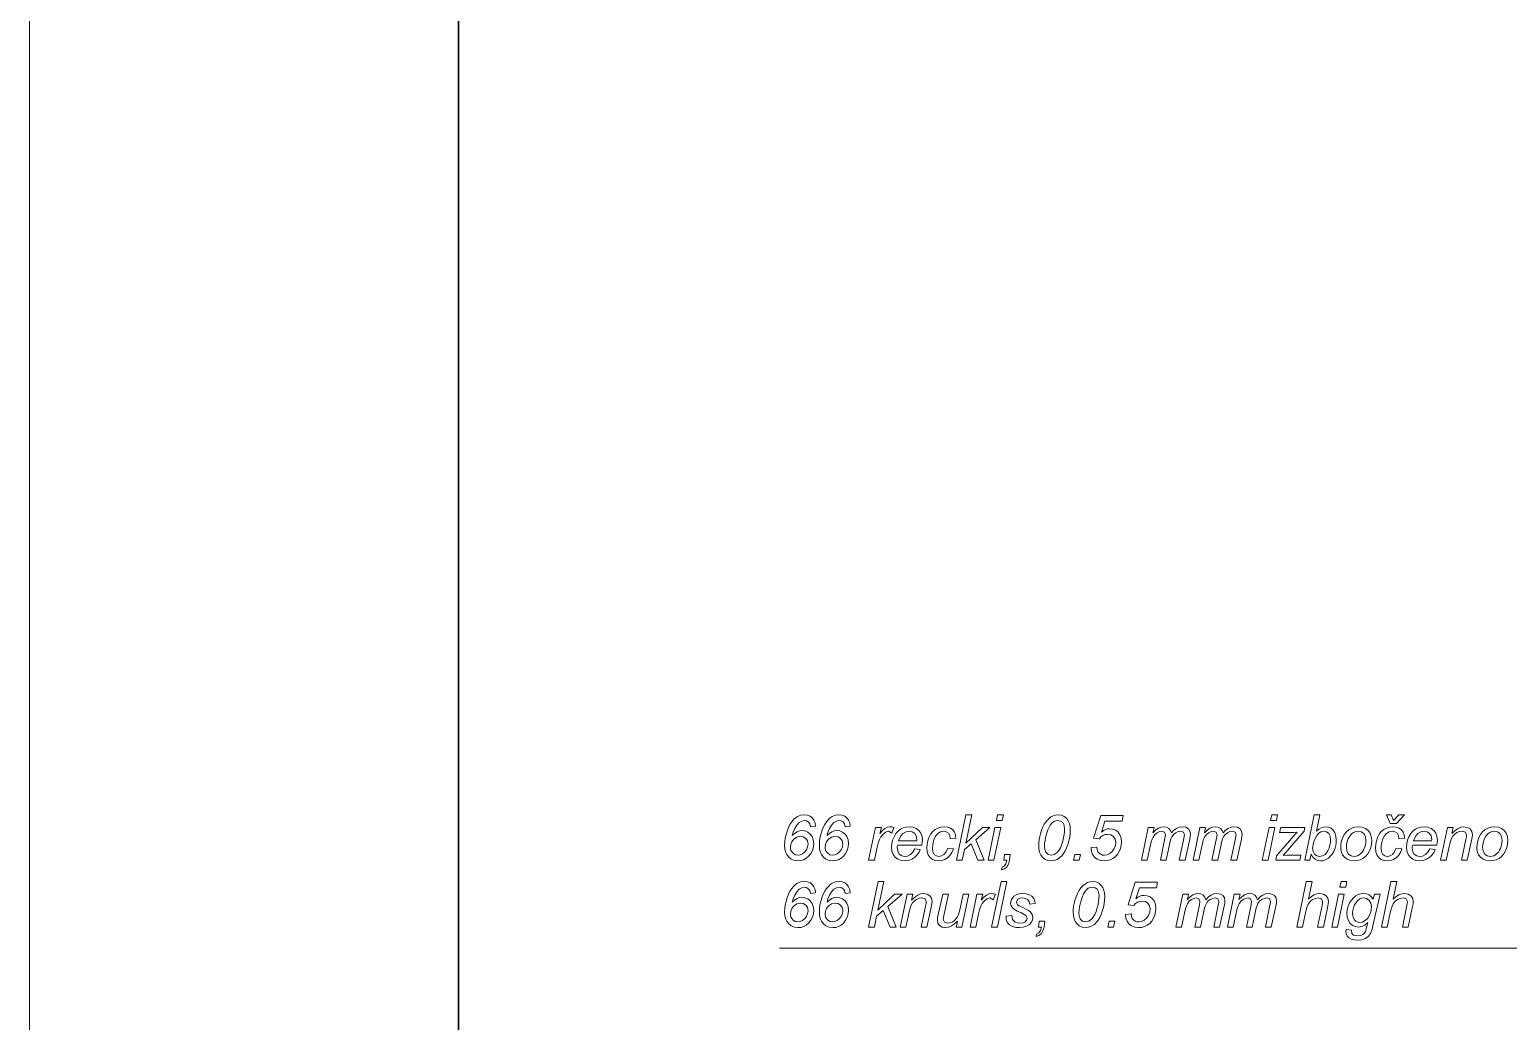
# Model space of a CAD drawing. Extents: x 0 to 420, y 0 to 594.
# Drawn here: x 0 to 97.6, y 67.4 to 132.9 of the extents above; entities that cross this region are included whole.
import ezdxf

# ---------------------------------------------------------------- set-up
doc = ezdxf.new("R2010")
doc.units = 0

msp = doc.modelspace()

# ---------------------------------------------------------------- linework, layer by layer
at = {"lineweight": 13}
msp.add_line((0, 594), (0, 0), dxfattribs=at)
at = {"color": 3, "lineweight": 30}
msp.add_line((28.291, 586.929), (28.291, 7.07), dxfattribs=at)
at = {"lineweight": 13}
msp.add_lwpolyline([(120.404, 87.014), (104.272, 72.274), (49.483, 72.274)], dxfattribs=at)
for points in [[(50.319, 79.705), (50.476, 79.848), (50.632, 79.949), (50.787, 80.01), (50.94, 80.031), (51.156, 80.006), (51.346, 79.93), (51.509, 79.803), (51.634, 79.634), (51.708, 79.429), (51.733, 79.19), (51.713, 78.95), (51.65, 78.728), (51.545, 78.523), (51.399, 78.337), (51.246, 78.203), (51.078, 78.107), (50.895, 78.05), (50.696, 78.031), (50.459, 78.061), (50.249, 78.151), (50.068, 78.302), (49.958, 78.452), (49.88, 78.631), (49.832, 78.839), (49.817, 79.075), (49.827, 79.302), (49.857, 79.532), (49.907, 79.766), (49.978, 80.003), (50.066, 80.234), (50.168, 80.437), (50.283, 80.61), (50.407, 80.755), (50.536, 80.872), (50.67, 80.961), (50.888, 81.045), (51.132, 81.072), (51.325, 81.051), (51.493, 80.986), (51.636, 80.878), (51.748, 80.73), (51.822, 80.545), (51.858, 80.322), (51.517, 80.281), (51.468, 80.47), (51.378, 80.599), (51.256, 80.673), (51.11, 80.697), (50.943, 80.664), (50.775, 80.564), (50.619, 80.399), (50.486, 80.17), (50.383, 79.924)], [(52.611, 79.705), (52.768, 79.848), (52.924, 79.949), (53.078, 80.01), (53.231, 80.031), (53.448, 80.006), (53.637, 79.93), (53.8, 79.803), (53.925, 79.634), (54, 79.429), (54.025, 79.19), (54.004, 78.95), (53.941, 78.728), (53.837, 78.523), (53.69, 78.337), (53.538, 78.203), (53.37, 78.107), (53.186, 78.05), (52.987, 78.031), (52.75, 78.061), (52.541, 78.151), (52.36, 78.302), (52.25, 78.452), (52.171, 78.631), (52.124, 78.839), (52.108, 79.075), (52.118, 79.302), (52.149, 79.532), (52.199, 79.766), (52.269, 80.003), (52.358, 80.234), (52.46, 80.437), (52.575, 80.61), (52.699, 80.755), (52.828, 80.872), (52.962, 80.961), (53.179, 81.045), (53.424, 81.072), (53.617, 81.051), (53.785, 80.986), (53.928, 80.878), (54.039, 80.73), (54.114, 80.545), (54.15, 80.322), (53.808, 80.281), (53.759, 80.47), (53.67, 80.599), (53.548, 80.673), (53.401, 80.697), (53.235, 80.664), (53.067, 80.564), (52.911, 80.399), (52.777, 80.17), (52.675, 79.924)], [(61.156, 78.072), (61.777, 81.072), (62.159, 81.072), (61.77, 79.193), (62.864, 80.239), (63.364, 80.239), (62.42, 79.423), (62.974, 78.072), (62.572, 78.072), (62.123, 79.166), (61.685, 78.785), (61.537, 78.072)], [(63.786, 80.697), (63.864, 81.072), (64.246, 81.072), (64.168, 80.697)], [(66.579, 79.059), (66.586, 79.249), (66.608, 79.44), (66.643, 79.633), (66.693, 79.827), (66.772, 80.07), (66.857, 80.278), (66.947, 80.451), (67.09, 80.659), (67.237, 80.817), (67.386, 80.931), (67.532, 81.011), (67.685, 81.057), (67.855, 81.072), (68.072, 81.044), (68.264, 80.96), (68.431, 80.819), (68.532, 80.678), (68.605, 80.508), (68.648, 80.311), (68.662, 80.085), (68.652, 79.839), (68.622, 79.594), (68.572, 79.35), (68.502, 79.108), (68.421, 78.89), (68.327, 78.695), (68.222, 78.523), (68.105, 78.374), (67.976, 78.248), (67.795, 78.127), (67.598, 78.055), (67.385, 78.031), (67.171, 78.06), (66.98, 78.148), (66.813, 78.294), (66.71, 78.44), (66.637, 78.617), (66.594, 78.823)], [(70.039, 78.906), (70.416, 78.947), (70.412, 78.867), (70.481, 78.641), (70.561, 78.54), (70.667, 78.466), (70.788, 78.421), (70.915, 78.406), (71.088, 78.434), (71.264, 78.517), (71.425, 78.653), (71.552, 78.84), (71.635, 79.052), (71.662, 79.262), (71.625, 79.474), (71.514, 79.639), (71.343, 79.745), (71.125, 79.781), (70.968, 79.764), (70.82, 79.713), (70.688, 79.624), (70.582, 79.489), (70.204, 79.531), (70.674, 81.031), (72.147, 81.031), (72.075, 80.656), (70.947, 80.656), (70.722, 79.938), (70.85, 80.034), (70.982, 80.101), (71.117, 80.142), (71.256, 80.156), (71.47, 80.13), (71.658, 80.053), (71.818, 79.925), (71.94, 79.752), (72.013, 79.542), (72.037, 79.293), (72.021, 79.065), (71.97, 78.849), (71.885, 78.645), (71.771, 78.463), (71.632, 78.311), (71.467, 78.19), (71.286, 78.102), (71.094, 78.049), (70.894, 78.031), (70.65, 78.059), (70.436, 78.143), (70.262, 78.277), (70.137, 78.452), (70.062, 78.649), (70.037, 78.847)], [(81.879, 80.697), (81.957, 81.072), (82.338, 81.072), (82.26, 80.697)], [(84.13, 78.072), (84.755, 81.072), (85.136, 81.072), (84.897, 79.996), (85.063, 80.13), (85.213, 80.217), (85.358, 80.265), (85.509, 80.281), (85.699, 80.256), (85.866, 80.181), (86.012, 80.056), (86.124, 79.883), (86.191, 79.665), (86.213, 79.401), (86.204, 79.216), (86.178, 79.042), (86.133, 78.878), (86.044, 78.66), (85.935, 78.48), (85.815, 78.335), (85.691, 78.222), (85.563, 78.138), (85.433, 78.078), (85.303, 78.043), (85.179, 78.031), (84.981, 78.058), (84.809, 78.141), (84.666, 78.28), (84.559, 78.477), (84.469, 78.072)], [(90.713, 81.072), (90.174, 80.489), (89.767, 80.489), (89.517, 81.072), (89.838, 81.072), (89.995, 80.695), (90.338, 81.072)], [(55.358, 78.072), (55.817, 80.239), (56.199, 80.239), (56.095, 79.847), (56.27, 80.039), (56.434, 80.174), (56.596, 80.254), (56.761, 80.281), (56.883, 80.27), (57.031, 80.239), (56.881, 79.864), (56.671, 79.989), (56.473, 79.932), (56.266, 79.76), (56.165, 79.622), (56.074, 79.439), (55.993, 79.21), (55.922, 78.935), (55.74, 78.072)], [(58.405, 78.822), (58.763, 78.781), (58.688, 78.605), (58.567, 78.436), (58.402, 78.272), (58.202, 78.138), (57.977, 78.058), (57.729, 78.031), (57.495, 78.058), (57.281, 78.141), (57.102, 78.277), (56.971, 78.462), (56.891, 78.688), (56.864, 78.943), (56.883, 79.176), (56.939, 79.404), (57.032, 79.627), (57.154, 79.829), (57.298, 79.993), (57.465, 80.12), (57.647, 80.209), (57.838, 80.263), (58.04, 80.281), (58.285, 80.254), (58.496, 80.175), (58.67, 80.043), (58.801, 79.866), (58.88, 79.649), (58.906, 79.395), (58.898, 79.236), (58.875, 79.072), (57.281, 79.072), (57.239, 78.957), (57.275, 78.684), (57.382, 78.485), (57.541, 78.363), (57.731, 78.322), (57.924, 78.355), (58.113, 78.451), (58.28, 78.608)], [(60.573, 78.864), (60.948, 78.822), (60.843, 78.578), (60.713, 78.379), (60.557, 78.226), (60.38, 78.117), (60.188, 78.052), (59.981, 78.031), (59.763, 78.056), (59.574, 78.132), (59.415, 78.258), (59.294, 78.429), (59.222, 78.641), (59.198, 78.892), (59.213, 79.126), (59.261, 79.357), (59.34, 79.586), (59.448, 79.794), (59.583, 79.967), (59.746, 80.103), (59.931, 80.202), (60.132, 80.261), (60.351, 80.281), (60.569, 80.258), (60.755, 80.189), (60.909, 80.075), (61.023, 79.923), (61.091, 79.742), (61.114, 79.531), (60.739, 79.489), (60.708, 79.699), (60.619, 79.857), (60.483, 79.956), (60.31, 79.989), (60.101, 79.954), (59.923, 79.849), (59.776, 79.673), (59.666, 79.424), (59.614, 79.236), (59.583, 79.053), (59.573, 78.875), (59.602, 78.633), (59.692, 78.461), (59.825, 78.357), (59.986, 78.322), (60.157, 78.356), (60.321, 78.456), (60.464, 78.625)], [(63.239, 78.072), (63.691, 80.239), (64.072, 80.239), (63.621, 78.072)], [(66.954, 79.005), (66.977, 78.777), (67.044, 78.605), (67.196, 78.456), (67.407, 78.406), (67.607, 78.451), (67.789, 78.586), (67.905, 78.728), (68.007, 78.899), (68.092, 79.1), (68.162, 79.331), (68.217, 79.565), (68.256, 79.776), (68.28, 79.966), (68.287, 80.132), (68.257, 80.39), (68.166, 80.565), (68.026, 80.664), (67.847, 80.697), (67.708, 80.68), (67.578, 80.627), (67.455, 80.532), (67.338, 80.386), (67.26, 80.251), (67.187, 80.086), (67.119, 79.891), (67.056, 79.666), (67, 79.41), (66.965, 79.19)], [(73.355, 78.072), (73.806, 80.239), (74.187, 80.239), (74.112, 79.877), (74.305, 80.071), (74.476, 80.194), (74.643, 80.259), (74.823, 80.281), (75.007, 80.254), (75.157, 80.174), (75.268, 80.046), (75.334, 79.876), (75.501, 80.053), (75.677, 80.18), (75.862, 80.256), (76.057, 80.281), (76.292, 80.248), (76.459, 80.15), (76.56, 79.993), (76.593, 79.784), (76.581, 79.653), (76.544, 79.457), (76.237, 78.072), (75.855, 78.072), (76.153, 79.509), (76.182, 79.659), (76.192, 79.76), (76.127, 79.928), (75.944, 79.989), (75.783, 79.964), (75.62, 79.888), (75.474, 79.772), (75.364, 79.623), (75.306, 79.494), (75.253, 79.326), (75.205, 79.119), (74.987, 78.072), (74.605, 78.072), (74.909, 79.539), (74.942, 79.752), (74.877, 79.924), (74.71, 79.989), (74.555, 79.964), (74.392, 79.888), (74.241, 79.768), (74.12, 79.607), (74.055, 79.47), (73.998, 79.299), (73.949, 79.094), (73.737, 78.072)], [(76.76, 78.072), (77.211, 80.239), (77.591, 80.239), (77.517, 79.877), (77.709, 80.071), (77.881, 80.194), (78.048, 80.259), (78.228, 80.281), (78.412, 80.254), (78.562, 80.174), (78.673, 80.046), (78.739, 79.876), (78.906, 80.053), (79.082, 80.18), (79.267, 80.256), (79.462, 80.281), (79.697, 80.248), (79.864, 80.15), (79.965, 79.993), (79.998, 79.784), (79.986, 79.653), (79.949, 79.457), (79.642, 78.072), (79.26, 78.072), (79.558, 79.509), (79.587, 79.659), (79.597, 79.76), (79.532, 79.928), (79.349, 79.989), (79.188, 79.964), (79.025, 79.888), (78.879, 79.772), (78.769, 79.623), (78.711, 79.494), (78.658, 79.326), (78.61, 79.119), (78.392, 78.072), (78.01, 78.072), (78.314, 79.539), (78.347, 79.752), (78.282, 79.924), (78.115, 79.989), (77.959, 79.964), (77.797, 79.888), (77.645, 79.768), (77.525, 79.607), (77.46, 79.47), (77.403, 79.299), (77.354, 79.094), (77.142, 78.072)], [(81.332, 78.072), (81.784, 80.239), (82.164, 80.239), (81.713, 78.072)], [(82.213, 78.072), (82.272, 78.364), (83.405, 79.688), (83.522, 79.82), (83.631, 79.933), (83.408, 79.912), (83.259, 79.906), (82.463, 79.906), (82.547, 80.239), (84.13, 80.239), (84.082, 79.989), (82.999, 78.724), (82.876, 78.583), (82.703, 78.388), (82.943, 78.401), (83.093, 78.406), (83.88, 78.406), (83.797, 78.072)], [(86.505, 78.896), (86.52, 79.14), (86.564, 79.366), (86.638, 79.575), (86.742, 79.766), (86.876, 79.94), (87.041, 80.089), (87.23, 80.196), (87.443, 80.26), (87.68, 80.281), (87.923, 80.254), (88.132, 80.173), (88.308, 80.038), (88.441, 79.857), (88.52, 79.638), (88.547, 79.381), (88.53, 79.139), (88.48, 78.909), (88.396, 78.691), (88.282, 78.494), (88.14, 78.331), (87.969, 78.201), (87.781, 78.106), (87.587, 78.05), (87.386, 78.031), (87.145, 78.058), (86.928, 78.138), (86.747, 78.268), (86.614, 78.442), (86.532, 78.654)], [(90.172, 78.864), (90.547, 78.822), (90.442, 78.578), (90.312, 78.379), (90.156, 78.226), (89.979, 78.117), (89.787, 78.052), (89.58, 78.031), (89.362, 78.056), (89.173, 78.132), (89.014, 78.258), (88.893, 78.429), (88.821, 78.641), (88.797, 78.892), (88.812, 79.126), (88.86, 79.357), (88.938, 79.586), (89.047, 79.794), (89.182, 79.967), (89.345, 80.103), (89.53, 80.202), (89.731, 80.261), (89.95, 80.281), (90.168, 80.258), (90.354, 80.189), (90.508, 80.075), (90.622, 79.923), (90.69, 79.742), (90.713, 79.531), (90.338, 79.489), (90.307, 79.699), (90.218, 79.857), (90.082, 79.956), (89.909, 79.989), (89.7, 79.954), (89.522, 79.849), (89.375, 79.673), (89.265, 79.424), (89.213, 79.236), (89.182, 79.053), (89.172, 78.875), (89.201, 78.633), (89.291, 78.461), (89.424, 78.357), (89.585, 78.322), (89.756, 78.356), (89.92, 78.456), (90.063, 78.625)], [(92.379, 78.822), (92.737, 78.781), (92.662, 78.605), (92.541, 78.436), (92.376, 78.272), (92.175, 78.138), (91.951, 78.058), (91.703, 78.031), (91.469, 78.058), (91.255, 78.141), (91.075, 78.277), (90.945, 78.462), (90.865, 78.688), (90.838, 78.943), (90.857, 79.176), (90.913, 79.404), (91.006, 79.627), (91.128, 79.829), (91.272, 79.993), (91.438, 80.12), (91.62, 80.209), (91.812, 80.263), (92.014, 80.281), (92.259, 80.254), (92.469, 80.175), (92.644, 80.043), (92.775, 79.866), (92.854, 79.649), (92.88, 79.395), (92.872, 79.236), (92.849, 79.072), (91.255, 79.072), (91.213, 78.957), (91.249, 78.684), (91.356, 78.485), (91.515, 78.363), (91.705, 78.322), (91.898, 78.355), (92.087, 78.451), (92.254, 78.608)], [(93.088, 78.072), (93.54, 80.239), (93.922, 80.239), (93.838, 79.837), (93.98, 79.979), (94.116, 80.092), (94.245, 80.176), (94.437, 80.255), (94.633, 80.281), (94.867, 80.245), (95.045, 80.137), (95.158, 79.97), (95.195, 79.754), (95.181, 79.6), (95.138, 79.377), (94.845, 78.072), (94.463, 78.072), (94.765, 79.449), (94.798, 79.623), (94.81, 79.746), (94.734, 79.922), (94.517, 79.989), (94.333, 79.966), (94.163, 79.898), (94.008, 79.783), (93.903, 79.662), (93.814, 79.504), (93.739, 79.309), (93.679, 79.078), (93.47, 78.072)], [(95.487, 78.896), (95.502, 79.14), (95.546, 79.366), (95.62, 79.575), (95.724, 79.766), (95.858, 79.94), (96.023, 80.089), (96.212, 80.196), (96.425, 80.26), (96.662, 80.281), (96.905, 80.254), (97.114, 80.173), (97.29, 80.038), (97.422, 79.857), (97.502, 79.638), (97.528, 79.381), (97.512, 79.139), (97.462, 78.909), (97.378, 78.691), (97.264, 78.494), (97.122, 78.331), (96.951, 78.201), (96.763, 78.106), (96.569, 78.05), (96.368, 78.031), (96.127, 78.058), (95.91, 78.138), (95.728, 78.268), (95.595, 78.442), (95.514, 78.654)], [(50.192, 78.92), (50.231, 78.72), (50.347, 78.554), (50.513, 78.443), (50.7, 78.406), (50.841, 78.428), (50.991, 78.496), (51.133, 78.61), (51.251, 78.771), (51.332, 78.955), (51.358, 79.138), (51.321, 79.35), (51.21, 79.515), (51.046, 79.621), (50.851, 79.656), (50.617, 79.604), (50.4, 79.449), (50.284, 79.299), (50.215, 79.122)], [(52.483, 78.92), (52.522, 78.72), (52.639, 78.554), (52.805, 78.443), (52.991, 78.406), (53.133, 78.428), (53.282, 78.496), (53.424, 78.61), (53.543, 78.771), (53.623, 78.955), (53.65, 79.138), (53.613, 79.35), (53.501, 79.515), (53.337, 79.621), (53.142, 79.656), (52.909, 79.604), (52.692, 79.449), (52.576, 79.299), (52.507, 79.122)], [(57.339, 79.364), (58.529, 79.364), (58.531, 79.442), (58.497, 79.676), (58.395, 79.848), (58.24, 79.954), (58.046, 79.989), (57.824, 79.95), (57.623, 79.833), (57.507, 79.712), (57.412, 79.555)], [(84.667, 78.962), (84.652, 78.895), (84.685, 78.648), (84.784, 78.469), (84.933, 78.359), (85.114, 78.322), (85.299, 78.356), (85.469, 78.458), (85.57, 78.566), (85.659, 78.707), (85.734, 78.882), (85.792, 79.069), (85.827, 79.246), (85.838, 79.413), (85.806, 79.656), (85.709, 79.838), (85.565, 79.951), (85.39, 79.989), (85.202, 79.951), (85.03, 79.835), (84.927, 79.714), (84.836, 79.556), (84.756, 79.362), (84.689, 79.142)], [(86.88, 78.935), (86.916, 78.67), (87.024, 78.478), (87.187, 78.361), (87.39, 78.322), (87.619, 78.37), (87.729, 78.429), (87.831, 78.513), (87.922, 78.616), (87.998, 78.733), (88.061, 78.861), (88.11, 78.999), (88.156, 79.194), (88.172, 79.38), (88.135, 79.638), (88.027, 79.83), (87.863, 79.949), (87.662, 79.989), (87.499, 79.969), (87.352, 79.908), (87.219, 79.808), (87.099, 79.67), (87.001, 79.5), (86.933, 79.306), (86.893, 79.109)], [(91.313, 79.364), (92.503, 79.364), (92.505, 79.442), (92.471, 79.676), (92.369, 79.848), (92.214, 79.954), (92.02, 79.989), (91.798, 79.95), (91.597, 79.833), (91.481, 79.712), (91.386, 79.555)], [(95.862, 78.935), (95.898, 78.67), (96.006, 78.478), (96.169, 78.361), (96.371, 78.322), (96.601, 78.37), (96.711, 78.429), (96.813, 78.513), (96.904, 78.616), (96.98, 78.733), (97.043, 78.861), (97.091, 78.999), (97.138, 79.194), (97.153, 79.38), (97.117, 79.638), (97.008, 79.83), (96.845, 79.949), (96.644, 79.989), (96.481, 79.969), (96.334, 79.908), (96.2, 79.808), (96.081, 79.67), (95.983, 79.5), (95.915, 79.306), (95.875, 79.109)], [(64.287, 78.072), (64.329, 78.447), (64.704, 78.447), (64.662, 78.072), (64.583, 77.819), (64.466, 77.629), (64.313, 77.505), (64.131, 77.447), (64.166, 77.608), (64.309, 77.693), (64.415, 77.848), (64.485, 78.072)], [(68.867, 78.072), (68.954, 78.447), (69.329, 78.447), (69.248, 78.072)], [(50.319, 75.302), (50.476, 75.445), (50.632, 75.547), (50.787, 75.608), (50.94, 75.628), (51.156, 75.603), (51.346, 75.527), (51.509, 75.4), (51.634, 75.231), (51.708, 75.027), (51.733, 74.787), (51.713, 74.547), (51.65, 74.325), (51.545, 74.121), (51.399, 73.934), (51.246, 73.8), (51.078, 73.705), (50.895, 73.647), (50.696, 73.628), (50.459, 73.658), (50.249, 73.749), (50.068, 73.899), (49.958, 74.049), (49.88, 74.228), (49.832, 74.436), (49.817, 74.673), (49.827, 74.899), (49.857, 75.129), (49.907, 75.363), (49.978, 75.601), (50.066, 75.832), (50.168, 76.034), (50.283, 76.208), (50.407, 76.353), (50.536, 76.47), (50.67, 76.558), (50.888, 76.642), (51.132, 76.67), (51.325, 76.648), (51.493, 76.584), (51.636, 76.476), (51.748, 76.327), (51.822, 76.142), (51.858, 75.92), (51.517, 75.878), (51.468, 76.068), (51.378, 76.197), (51.256, 76.27), (51.11, 76.295), (50.943, 76.262), (50.775, 76.162), (50.619, 75.997), (50.486, 75.768), (50.383, 75.521)], [(52.611, 75.302), (52.768, 75.445), (52.924, 75.547), (53.078, 75.608), (53.231, 75.628), (53.448, 75.603), (53.637, 75.527), (53.8, 75.4), (53.925, 75.231), (54, 75.027), (54.025, 74.787), (54.004, 74.547), (53.941, 74.325), (53.837, 74.121), (53.69, 73.934), (53.538, 73.8), (53.37, 73.705), (53.186, 73.647), (52.987, 73.628), (52.75, 73.658), (52.541, 73.749), (52.36, 73.899), (52.25, 74.049), (52.171, 74.228), (52.124, 74.436), (52.108, 74.673), (52.118, 74.899), (52.149, 75.129), (52.199, 75.363), (52.269, 75.601), (52.358, 75.832), (52.46, 76.034), (52.575, 76.208), (52.699, 76.353), (52.828, 76.47), (52.962, 76.558), (53.179, 76.642), (53.424, 76.67), (53.617, 76.648), (53.785, 76.584), (53.928, 76.476), (54.039, 76.327), (54.114, 76.142), (54.15, 75.92), (53.808, 75.878), (53.759, 76.068), (53.67, 76.197), (53.548, 76.27), (53.401, 76.295), (53.235, 76.262), (53.067, 76.162), (52.911, 75.997), (52.777, 75.768), (52.675, 75.521)], [(55.358, 73.67), (55.98, 76.67), (56.361, 76.67), (55.972, 74.79), (57.067, 75.837), (57.567, 75.837), (56.622, 75.02), (57.176, 73.67), (56.774, 73.67), (56.325, 74.764), (55.887, 74.382), (55.74, 73.67)], [(63.474, 73.67), (64.096, 76.67), (64.478, 76.67), (63.855, 73.67)], [(68.853, 74.656), (68.86, 74.846), (68.881, 75.037), (68.917, 75.23), (68.967, 75.424), (69.046, 75.667), (69.13, 75.875), (69.221, 76.048), (69.363, 76.256), (69.51, 76.414), (69.659, 76.529), (69.806, 76.608), (69.959, 76.654), (70.128, 76.67), (70.345, 76.642), (70.538, 76.557), (70.704, 76.416), (70.806, 76.275), (70.878, 76.106), (70.921, 75.908), (70.936, 75.682), (70.926, 75.436), (70.896, 75.191), (70.846, 74.948), (70.776, 74.705), (70.694, 74.487), (70.601, 74.293), (70.495, 74.121), (70.378, 73.972), (70.249, 73.846), (70.068, 73.725), (69.871, 73.652), (69.659, 73.628), (69.444, 73.657), (69.253, 73.745), (69.086, 73.891), (68.984, 74.038), (68.911, 74.214), (68.867, 74.42)], [(69.228, 74.603), (69.25, 74.374), (69.317, 74.202), (69.469, 74.053), (69.68, 74.003), (69.881, 74.048), (70.062, 74.184), (70.179, 74.325), (70.28, 74.497), (70.366, 74.698), (70.436, 74.928), (70.491, 75.162), (70.53, 75.374), (70.553, 75.563), (70.561, 75.73), (70.531, 75.988), (70.44, 76.162), (70.299, 76.262), (70.12, 76.295), (69.981, 76.277), (69.851, 76.225), (69.729, 76.129), (69.612, 75.984), (69.533, 75.848), (69.46, 75.683), (69.392, 75.488), (69.33, 75.263), (69.273, 75.007), (69.239, 74.787)], [(72.313, 74.503), (72.69, 74.545), (72.686, 74.465), (72.754, 74.238), (72.835, 74.138), (72.94, 74.064), (73.061, 74.018), (73.188, 74.003), (73.361, 74.031), (73.537, 74.114), (73.698, 74.251), (73.826, 74.438), (73.908, 74.649), (73.936, 74.859), (73.899, 75.072), (73.788, 75.237), (73.616, 75.343), (73.399, 75.378), (73.242, 75.361), (73.093, 75.311), (72.962, 75.221), (72.855, 75.087), (72.478, 75.128), (72.947, 76.628), (74.42, 76.628), (74.349, 76.253), (73.22, 76.253), (72.996, 75.536), (73.124, 75.631), (73.255, 75.699), (73.39, 75.74), (73.529, 75.753), (73.744, 75.728), (73.931, 75.651), (74.091, 75.522), (74.213, 75.35), (74.286, 75.139), (74.311, 74.891), (74.294, 74.662), (74.243, 74.446), (74.159, 74.243), (74.045, 74.061), (73.906, 73.909), (73.741, 73.787), (73.559, 73.699), (73.368, 73.646), (73.167, 73.628), (72.923, 73.656), (72.709, 73.741), (72.535, 73.874), (72.411, 74.05), (72.336, 74.247), (72.311, 74.444)], [(83.605, 73.67), (84.23, 76.67), (84.612, 76.67), (84.369, 75.508), (84.571, 75.678), (84.757, 75.792), (84.939, 75.857), (85.127, 75.878), (85.368, 75.843), (85.549, 75.736), (85.663, 75.572), (85.7, 75.362), (85.684, 75.2), (85.634, 74.943), (85.361, 73.67), (84.98, 73.67), (85.254, 74.985), (85.299, 75.218), (85.313, 75.345), (85.241, 75.519), (85.03, 75.587), (84.836, 75.56), (84.65, 75.481), (84.489, 75.355), (84.368, 75.191), (84.301, 75.043), (84.239, 74.845), (84.18, 74.598), (83.987, 73.67)], [(86.455, 76.295), (86.534, 76.67), (86.915, 76.67), (86.837, 76.295)], [(89.195, 73.67), (89.82, 76.67), (90.202, 76.67), (89.959, 75.508), (90.16, 75.678), (90.347, 75.792), (90.529, 75.857), (90.716, 75.878), (90.958, 75.843), (91.139, 75.736), (91.252, 75.572), (91.29, 75.362), (91.273, 75.2), (91.224, 74.943), (90.951, 73.67), (90.57, 73.67), (90.844, 74.985), (90.889, 75.218), (90.903, 75.345), (90.83, 75.519), (90.619, 75.587), (90.425, 75.56), (90.24, 75.481), (90.079, 75.355), (89.957, 75.191), (89.891, 75.043), (89.829, 74.845), (89.77, 74.598), (89.577, 73.67)], [(50.192, 74.518), (50.231, 74.317), (50.347, 74.152), (50.513, 74.04), (50.7, 74.003), (50.841, 74.026), (50.991, 74.094), (51.133, 74.208), (51.251, 74.368), (51.332, 74.552), (51.358, 74.735), (51.321, 74.947), (51.21, 75.112), (51.046, 75.218), (50.851, 75.253), (50.617, 75.202), (50.4, 75.047), (50.284, 74.896), (50.215, 74.72)], [(52.483, 74.518), (52.522, 74.317), (52.639, 74.152), (52.805, 74.04), (52.991, 74.003), (53.133, 74.026), (53.282, 74.094), (53.424, 74.208), (53.543, 74.368), (53.623, 74.552), (53.65, 74.735), (53.613, 74.947), (53.501, 75.112), (53.337, 75.218), (53.142, 75.253), (52.909, 75.202), (52.692, 75.047), (52.576, 74.896), (52.507, 74.72)], [(57.442, 73.67), (57.894, 75.837), (58.275, 75.837), (58.191, 75.434), (58.333, 75.576), (58.469, 75.689), (58.599, 75.773), (58.79, 75.852), (58.986, 75.878), (59.221, 75.842), (59.399, 75.735), (59.511, 75.567), (59.549, 75.352), (59.534, 75.197), (59.492, 74.974), (59.198, 73.67), (58.817, 73.67), (59.118, 75.047), (59.152, 75.221), (59.163, 75.343), (59.088, 75.519), (58.871, 75.587), (58.687, 75.564), (58.517, 75.495), (58.361, 75.381), (58.257, 75.26), (58.167, 75.102), (58.093, 74.907), (58.033, 74.675), (57.823, 73.67)], [(61.213, 74.062), (61.022, 73.872), (60.828, 73.737), (60.633, 73.655), (60.435, 73.628), (60.215, 73.664), (60.041, 73.77), (59.929, 73.927), (59.892, 74.115), (59.911, 74.301), (59.967, 74.585), (60.25, 75.837), (60.631, 75.837), (60.321, 74.431), (60.291, 74.274), (60.282, 74.158), (60.355, 73.983), (60.569, 73.92), (60.719, 73.939), (60.866, 73.995), (61, 74.084), (61.115, 74.2), (61.21, 74.34), (61.286, 74.503), (61.333, 74.658), (61.388, 74.897), (61.584, 75.837), (61.965, 75.837), (61.513, 73.67), (61.132, 73.67)], [(62.049, 73.67), (62.507, 75.837), (62.889, 75.837), (62.786, 75.444), (62.96, 75.637), (63.124, 75.772), (63.286, 75.852), (63.451, 75.878), (63.573, 75.868), (63.721, 75.837), (63.571, 75.462), (63.361, 75.587), (63.163, 75.529), (62.956, 75.357), (62.855, 75.219), (62.764, 75.036), (62.683, 74.807), (62.612, 74.533), (62.43, 73.67)], [(64.436, 74.378), (64.811, 74.42), (64.823, 74.28), (64.859, 74.162), (65.035, 73.988), (65.174, 73.937), (65.334, 73.92), (65.543, 73.943), (65.692, 74.014), (65.781, 74.116), (65.811, 74.234), (65.741, 74.408), (65.618, 74.501), (65.392, 74.617), (65.162, 74.725), (65.026, 74.795), (64.896, 74.886), (64.803, 74.992), (64.746, 75.114), (64.728, 75.253), (64.779, 75.492), (64.933, 75.694), (65.088, 75.796), (65.279, 75.858), (65.506, 75.878), (65.758, 75.858), (65.966, 75.797), (66.13, 75.695), (66.25, 75.559), (66.324, 75.398), (66.353, 75.212), (65.978, 75.17), (65.94, 75.342), (65.844, 75.474), (65.693, 75.558), (65.49, 75.587), (65.327, 75.565), (65.204, 75.5), (65.103, 75.312), (65.19, 75.135), (65.294, 75.068), (65.492, 74.972), (65.73, 74.857), (65.902, 74.76), (66.009, 74.682), (66.142, 74.497), (66.186, 74.276), (66.161, 74.119), (66.086, 73.964), (65.961, 73.827), (65.783, 73.72), (65.56, 73.651), (65.301, 73.628), (65.062, 73.648), (64.848, 73.707), (64.659, 73.805), (64.517, 73.947), (64.442, 74.138)], [(75.629, 73.67), (76.079, 75.837), (76.46, 75.837), (76.385, 75.475), (76.578, 75.668), (76.749, 75.791), (76.916, 75.856), (77.097, 75.878), (77.28, 75.852), (77.431, 75.771), (77.542, 75.644), (77.607, 75.473), (77.774, 75.651), (77.951, 75.777), (78.136, 75.853), (78.33, 75.878), (78.565, 75.846), (78.733, 75.748), (78.833, 75.591), (78.867, 75.381), (78.855, 75.25), (78.817, 75.054), (78.51, 73.67), (78.129, 73.67), (78.427, 75.106), (78.456, 75.257), (78.465, 75.357), (78.4, 75.525), (78.217, 75.587), (78.057, 75.561), (77.894, 75.486), (77.747, 75.369), (77.638, 75.221), (77.579, 75.092), (77.526, 74.924), (77.478, 74.716), (77.26, 73.67), (76.879, 73.67), (77.183, 75.137), (77.215, 75.35), (77.151, 75.521), (76.983, 75.587), (76.828, 75.561), (76.665, 75.486), (76.514, 75.365), (76.394, 75.205), (76.328, 75.068), (76.271, 74.897), (76.222, 74.691), (76.01, 73.67)], [(79.034, 73.67), (79.484, 75.837), (79.865, 75.837), (79.79, 75.475), (79.983, 75.668), (80.154, 75.791), (80.321, 75.856), (80.502, 75.878), (80.685, 75.852), (80.836, 75.771), (80.947, 75.644), (81.012, 75.473), (81.179, 75.651), (81.355, 75.777), (81.541, 75.853), (81.735, 75.878), (81.97, 75.846), (82.138, 75.748), (82.238, 75.591), (82.272, 75.381), (82.259, 75.25), (82.222, 75.054), (81.915, 73.67), (81.534, 73.67), (81.832, 75.106), (81.861, 75.257), (81.87, 75.357), (81.805, 75.525), (81.622, 75.587), (81.462, 75.561), (81.299, 75.486), (81.152, 75.369), (81.043, 75.221), (80.984, 75.092), (80.931, 74.924), (80.883, 74.716), (80.665, 73.67), (80.284, 73.67), (80.588, 75.137), (80.62, 75.35), (80.556, 75.521), (80.388, 75.587), (80.233, 75.561), (80.07, 75.486), (79.919, 75.365), (79.799, 75.205), (79.733, 75.068), (79.676, 74.897), (79.627, 74.691), (79.415, 73.67)], [(85.909, 73.67), (86.36, 75.837), (86.741, 75.837), (86.29, 73.67)], [(86.873, 73.503), (87.211, 73.462), (87.241, 73.248), (87.349, 73.137), (87.461, 73.099), (87.603, 73.087), (87.8, 73.106), (87.958, 73.166), (88.074, 73.264), (88.135, 73.375), (88.193, 73.548), (88.248, 73.783), (88.284, 73.958), (88.09, 73.798), (87.888, 73.702), (87.678, 73.67), (87.473, 73.697), (87.292, 73.777), (87.134, 73.911), (87.012, 74.094), (86.939, 74.321), (86.915, 74.593), (86.934, 74.829), (86.992, 75.052), (87.089, 75.262), (87.212, 75.449), (87.349, 75.602), (87.502, 75.723), (87.663, 75.809), (87.827, 75.861), (87.995, 75.878), (88.195, 75.855), (88.371, 75.784), (88.522, 75.667), (88.649, 75.503), (88.728, 75.837), (89.112, 75.837), (88.622, 73.743), (88.57, 73.529), (88.509, 73.348), (88.437, 73.202), (88.3, 73.03), (88.118, 72.902), (87.897, 72.822), (87.646, 72.795), (87.406, 72.813), (87.201, 72.866), (87.038, 72.953), (86.923, 73.074), (86.855, 73.22), (86.832, 73.387)], [(87.29, 74.622), (87.301, 74.426), (87.333, 74.286), (87.408, 74.146), (87.509, 74.045), (87.629, 73.982), (87.763, 73.962), (87.945, 73.994), (88.126, 74.089), (88.29, 74.252), (88.419, 74.485), (88.481, 74.661), (88.519, 74.832), (88.531, 74.997), (88.494, 75.239), (88.382, 75.427), (88.215, 75.547), (88.013, 75.587), (87.88, 75.568), (87.75, 75.514), (87.627, 75.422), (87.513, 75.292), (87.417, 75.129), (87.347, 74.936), (87.304, 74.754)], [(66.561, 73.67), (66.603, 74.045), (66.978, 74.045), (66.936, 73.67), (66.857, 73.416), (66.739, 73.227), (66.587, 73.102), (66.405, 73.045), (66.439, 73.206), (66.582, 73.291), (66.689, 73.446), (66.759, 73.67)], [(71.14, 73.67), (71.228, 74.045), (71.603, 74.045), (71.522, 73.67)]]:
    msp.add_lwpolyline(points, close=True, dxfattribs=at)

doc.saveas('drawing.dxf')
